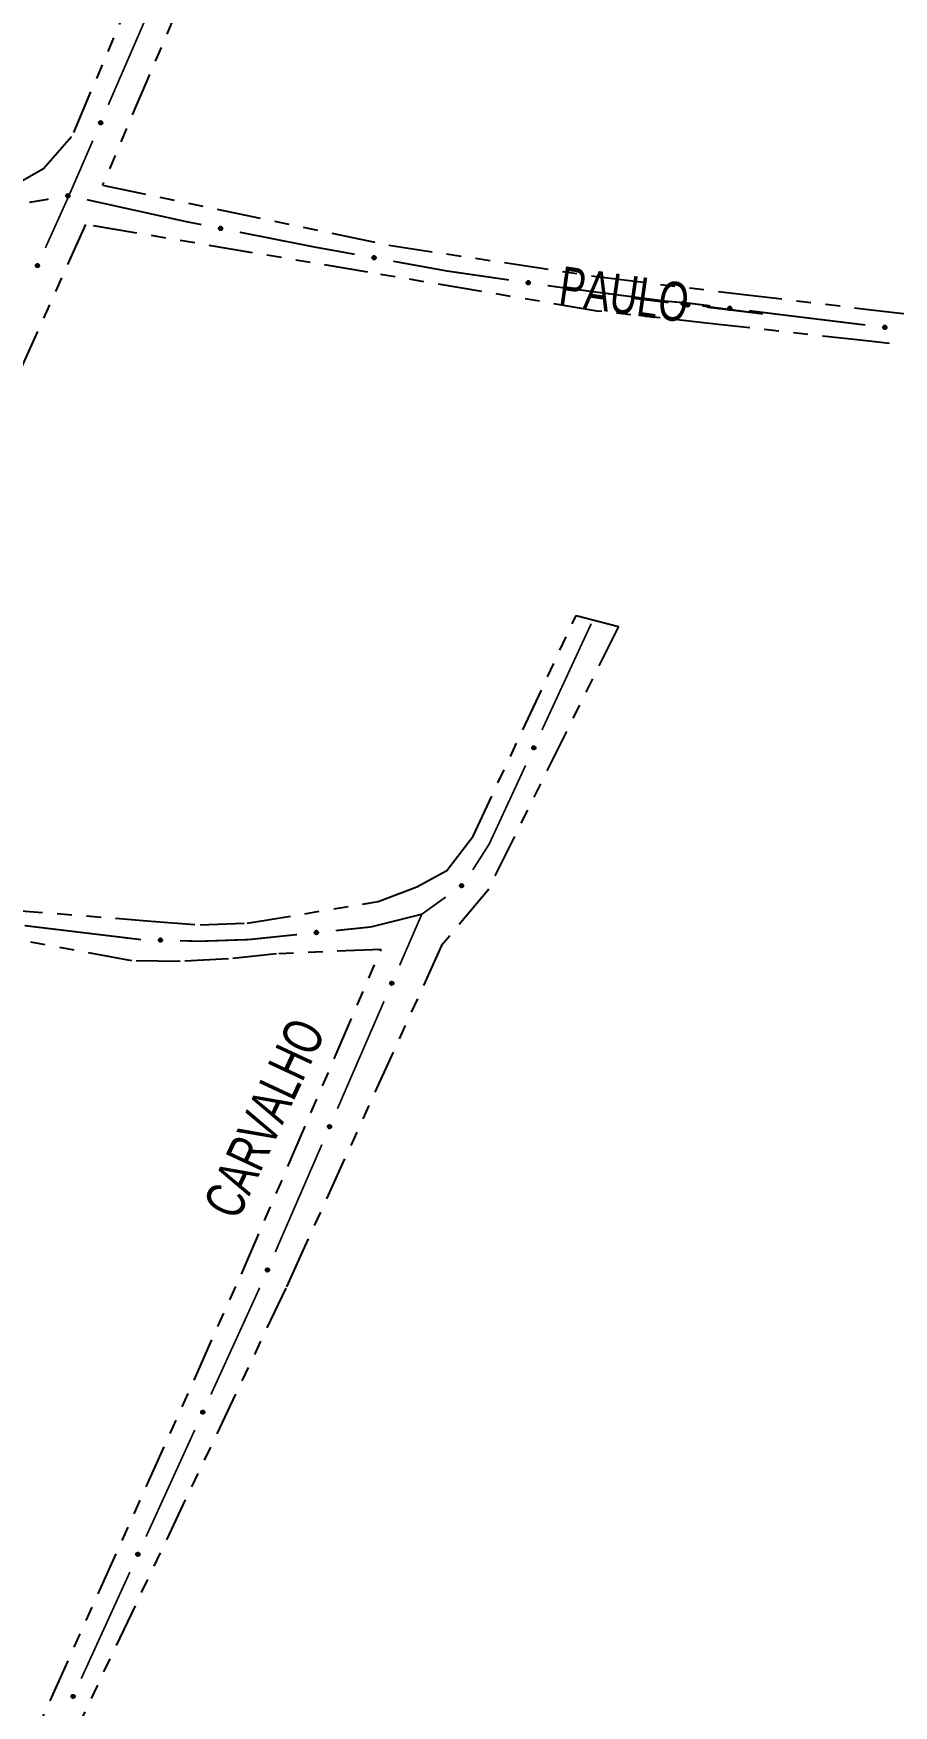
# Model space of a CAD drawing. Extents: x 203665 to 205970, y 4870865 to 4873745.
# Drawn here: x 204316.1 to 204404.2, y 4872757.1 to 4872928.4 of the extents above; entities that cross this region are included whole.
import ezdxf

# ---------------------------------------------------------------- set-up
doc = ezdxf.new("R2010")
doc.units = 0
doc.header["$LTSCALE"] = 1.5
doc.header["$MEASUREMENT"] = 0
doc.linetypes.add('TRACO_25', pattern=[8, 3, -1, 1, -1, 1, -1])
for name, color, linetype in [('SV-EIXO-RUA-N-PAV', 6, 'CONTINUOUS'), ('SV-RUA-NAO-PAV', 7, 'CONTINUOUS'), ('SV-TXT-RUA-N-PAV', 7, 'CONTINUOUS')]:
    doc.layers.add(name, color=color, linetype=linetype)
doc.styles.add('ARIAL', font='ARIAL.SHX')

msp = doc.modelspace()

# ---------------------------------------------------------------- linework, layer by layer
at = {"layer": 'SV-EIXO-RUA-N-PAV', "const_width": 0.18}
for points in [[(204328.514825, 4872932.065405), (204323.74204, 4872921.055387)], [(204322.151111, 4872917.38538), (204319.764718, 4872911.880371)], [(204319.706064, 4872911.745067), (204317.299835, 4872906.410072)], [(204319.764718, 4872911.880371), (204319.706064, 4872911.745067)], [(204317.623009, 4872911.394462), (204315.65075, 4872911.062505)], [(204331.662013, 4872909.104822), (204321.549301, 4872911.338024)], [(204332.293408, 4872908.979859), (204331.662013, 4872909.104822)], [(204333.27438, 4872908.785708), (204332.293408, 4872908.979859)], [(204344.837272, 4872906.497219), (204337.198267, 4872908.009106)], [(204345.046691, 4872906.459335), (204344.837272, 4872906.497219)], [(204348.982802, 4872905.747274), (204345.046691, 4872906.459335)], [(204358.492879, 4872904.026858), (204352.918913, 4872905.035214)], [(204358.824986, 4872903.978843), (204358.492879, 4872904.026858)], [(204364.763244, 4872903.120299), (204358.824986, 4872903.978843)], [(204369.883988, 4872902.37995), (204368.722082, 4872902.547937)], [(204370.703006, 4872902.272679), (204369.883988, 4872902.37995)], [(204380.61832, 4872900.974002), (204370.703006, 4872902.272679)], [(204377.436592, 4872901.255068), (204377.276563, 4872901.2694)], [(204377.276563, 4872901.2694), (204381.088349, 4872900.810326)], [(204383.26511, 4872900.733043), (204377.436592, 4872901.255068)], [(204383.412117, 4872900.714668), (204383.26511, 4872900.733043)], [(204385.396673, 4872900.466598), (204383.412117, 4872900.714668)], [(204390.774961, 4872899.643716), (204384.584445, 4872900.454531)], [(204385.059651, 4872900.332041), (204390.023779, 4872899.734184)], [(204392.048616, 4872899.635105), (204389.365784, 4872899.970459)], [(204390.023779, 4872899.734184), (204390.774961, 4872899.643716)], [(204392.342709, 4872899.599094), (204392.048616, 4872899.635105)], [(204401.275987, 4872898.505223), (204392.342709, 4872899.599094)], [(204373.190212, 4872867.913246), (204368.150101, 4872857.023008)], [(204366.470065, 4872853.392928), (204363.109991, 4872846.13277)], [(204362.745182, 4872845.344521), (204361.063996, 4872842.702658)], [(204363.109991, 4872846.13277), (204362.745182, 4872845.344521)], [(204358.291396, 4872839.919302), (204355.853781, 4872838.170579)], [(204355.844002, 4872838.163563), (204351.004965, 4872836.953804)], [(204355.560772, 4872837.510523), (204355.844002, 4872838.163563)], [(204355.853781, 4872838.170579), (204355.844002, 4872838.163563)], [(204327.088885, 4872835.561687), (204315.17493, 4872836.996144)], [(204350.621487, 4872836.857935), (204347.035848, 4872836.487533)], [(204351.004965, 4872836.953804), (204350.621487, 4872836.857935)], [(204353.571285, 4872832.923374), (204355.560772, 4872837.510523)], [(204333.110648, 4872835.395091), (204331.086951, 4872835.448619)], [(204334.085676, 4872835.428351), (204333.110648, 4872835.395091)], [(204338.112308, 4872835.565719), (204334.085676, 4872835.428351)], [(204339.078194, 4872835.665496), (204338.112308, 4872835.565719)], [(204343.057021, 4872836.076514), (204339.078194, 4872835.665496)], [(204347.204924, 4872818.244496), (204351.979695, 4872829.253655)], [(204340.838564, 4872803.565618), (204345.613334, 4872814.574777)], [(204334.254827, 4872788.98348), (204339.237721, 4872799.900017)], [(204327.610969, 4872774.428098), (204332.593863, 4872785.344635)], [(204320.967111, 4872759.872716), (204325.950005, 4872770.789252)]]:
    msp.add_lwpolyline(points, dxfattribs=at)
at = {"layer": 'SV-EIXO-RUA-N-PAV'}
for points in [[(204323.104721, 4872919.308428), (204323.123339, 4872919.263202), (204323.130092, 4872919.220525), (204323.12548, 4872919.183309), (204323.112829, 4872919.151486), (204323.096219, 4872919.120386), (204323.072555, 4872919.092726), (204323.039491, 4872919.067844), (204322.994254, 4872919.048849), (204322.950082, 4872919.044804), (204322.913354, 4872919.047374), (204322.87941, 4872919.058655), (204322.849469, 4872919.075297), (204322.82155, 4872919.100827), (204322.796662, 4872919.134581), (204322.778662, 4872919.18053), (204322.772329, 4872919.222415), (204322.777735, 4872919.258295), (204322.789292, 4872919.292347), (204322.80663, 4872919.323894), (204322.830015, 4872919.350912), (204322.864045, 4872919.37591), (204322.909633, 4872919.393074), (204322.951335, 4872919.399868), (204322.987281, 4872919.394967), (204323.02055, 4872919.382834), (204323.051945, 4872919.366554), (204323.08074, 4872919.343924), (204323.104721, 4872919.308428)], [(204319.755226, 4872911.641713), (204319.72743, 4872911.601471), (204319.695312, 4872911.572569), (204319.661585, 4872911.556174), (204319.628004, 4872911.549457), (204319.592875, 4872911.546455), (204319.55679, 4872911.551242), (204319.517917, 4872911.565426), (204319.477353, 4872911.593026), (204319.449908, 4872911.627875), (204319.432066, 4872911.66008), (204319.423045, 4872911.694693), (204319.420701, 4872911.728868), (204319.426913, 4872911.766186), (204319.441672, 4872911.80544), (204319.470412, 4872911.845557), (204319.502095, 4872911.873676), (204319.535133, 4872911.888677), (204319.569988, 4872911.897525), (204319.605888, 4872911.900161), (204319.641283, 4872911.895257), (204319.680779, 4872911.880326), (204319.719999, 4872911.851435), (204319.748404, 4872911.820155), (204319.763866, 4872911.787337), (204319.771804, 4872911.752825), (204319.775244, 4872911.717628), (204319.771942, 4872911.681154), (204319.755226, 4872911.641713)], [(204335.355898, 4872908.261525), (204335.315647, 4872908.233741), (204335.275373, 4872908.218093), (204335.238025, 4872908.21471), (204335.204243, 4872908.220325), (204335.170329, 4872908.229963), (204335.13828, 4872908.247224), (204335.106953, 4872908.27426), (204335.078799, 4872908.314441), (204335.06548, 4872908.356752), (204335.060204, 4872908.39319), (204335.064031, 4872908.428754), (204335.073946, 4872908.461543), (204335.092976, 4872908.49424), (204335.120685, 4872908.525719), (204335.161774, 4872908.553052), (204335.201363, 4872908.568122), (204335.237573, 4872908.570446), (204335.273302, 4872908.566372), (204335.307808, 4872908.556118), (204335.33917, 4872908.538993), (204335.370814, 4872908.511037), (204335.397254, 4872908.470125), (204335.412736, 4872908.430811), (204335.415568, 4872908.394643), (204335.410765, 4872908.359558), (204335.401512, 4872908.325425), (204335.385502, 4872908.292487), (204335.355898, 4872908.261525)], [(204316.636968, 4872904.672647), (204316.654921, 4872904.627153), (204316.661047, 4872904.584381), (204316.65589, 4872904.547237), (204316.642773, 4872904.515603), (204316.62571, 4872904.48475), (204316.601643, 4872904.45744), (204316.568218, 4872904.433045), (204316.522707, 4872904.414716), (204316.47848, 4872904.411319), (204316.441793, 4872904.414427), (204316.408019, 4872904.426205), (204316.378325, 4872904.443284), (204316.350783, 4872904.469221), (204316.326393, 4872904.503336), (204316.309069, 4872904.549544), (204316.30335, 4872904.591517), (204316.309282, 4872904.627314), (204316.321338, 4872904.661193), (204316.339136, 4872904.692483), (204316.362915, 4872904.719155), (204316.397307, 4872904.74365), (204316.443142, 4872904.760144), (204316.48494, 4872904.766326), (204316.52081, 4872904.760898), (204316.553897, 4872904.748279), (204316.58505, 4872904.73154), (204316.61351, 4872904.708491), (204316.636968, 4872904.672647)], [(204351.072647, 4872905.257344), (204351.032859, 4872905.228903), (204350.992847, 4872905.212595), (204350.95556, 4872905.208599), (204350.921689, 4872905.213659), (204350.887622, 4872905.222739), (204350.855294, 4872905.239471), (204350.823527, 4872905.26599), (204350.794716, 4872905.305703), (204350.780705, 4872905.347789), (204350.774831, 4872905.384135), (204350.778074, 4872905.419757), (204350.787449, 4872905.452704), (204350.80594, 4872905.48571), (204350.833128, 4872905.51764), (204350.873762, 4872905.545644), (204350.913099, 4872905.561362), (204350.949266, 4872905.564281), (204350.985057, 4872905.560793), (204351.019726, 4872905.551107), (204351.051365, 4872905.5345), (204351.083464, 4872905.507067), (204351.110573, 4872905.466595), (204351.126698, 4872905.427541), (204351.130123, 4872905.391424), (204351.125897, 4872905.356265), (204351.117206, 4872905.321985), (204351.101739, 4872905.288788), (204351.072647, 4872905.257344)], [(204366.869113, 4872902.704611), (204366.830356, 4872902.67478), (204366.790946, 4872902.657067), (204366.753824, 4872902.651754), (204366.719796, 4872902.655613), (204366.685428, 4872902.663481), (204366.652529, 4872902.679059), (204366.619844, 4872902.704437), (204366.589646, 4872902.743106), (204366.574154, 4872902.784671), (204366.566998, 4872902.820786), (204366.568979, 4872902.8565), (204366.577182, 4872902.889759), (204366.594494, 4872902.923398), (204366.620536, 4872902.95627), (204366.660153, 4872902.985694), (204366.698909, 4872903.002794), (204366.73495, 4872903.00699), (204366.770842, 4872903.004771), (204366.805833, 4872902.996318), (204366.838039, 4872902.98084), (204366.871089, 4872902.95456), (204366.899612, 4872902.915073), (204366.917109, 4872902.876613), (204366.92181, 4872902.84064), (204366.91883, 4872902.805354), (204366.911357, 4872902.770787), (204366.897075, 4872902.737064), (204366.869113, 4872902.704611)], [(204382.72955, 4872900.586458), (204382.691194, 4872900.556113), (204382.652024, 4872900.537875), (204382.614976, 4872900.532067), (204382.5809, 4872900.535472), (204382.54643, 4872900.542881), (204382.513325, 4872900.558018), (204382.480305, 4872900.582958), (204382.449594, 4872900.62122), (204382.433548, 4872900.662574), (204382.425911, 4872900.698591), (204382.427415, 4872900.734328), (204382.435174, 4872900.767693), (204382.452035, 4872900.80156), (204382.477635, 4872900.834777), (204382.516857, 4872900.864727), (204382.555381, 4872900.882343), (204382.591363, 4872900.88702), (204382.627281, 4872900.88528), (204382.662381, 4872900.877294), (204382.694792, 4872900.862248), (204382.728189, 4872900.836412), (204382.757237, 4872900.797308), (204382.775246, 4872900.759086), (204382.780426, 4872900.723179), (204382.777918, 4872900.687856), (204382.770907, 4872900.653193), (204382.757076, 4872900.619282), (204382.72955, 4872900.586458)], [(204382.944513, 4872900.697654), (204382.982551, 4872900.728396), (204383.02153, 4872900.747039), (204383.058516, 4872900.753231), (204383.092626, 4872900.750181), (204383.127171, 4872900.74313), (204383.16043, 4872900.728337), (204383.193708, 4872900.703741), (204383.224815, 4872900.665799), (204383.241288, 4872900.624614), (204383.249299, 4872900.588679), (204383.248166, 4872900.552928), (204383.240754, 4872900.519484), (204383.224245, 4872900.485444), (204383.198991, 4872900.451963), (204383.160082, 4872900.421608), (204383.121743, 4872900.403593), (204383.085811, 4872900.398543), (204383.049877, 4872900.399909), (204383.014696, 4872900.407531), (204382.982131, 4872900.42224), (204382.948467, 4872900.447728), (204382.919015, 4872900.486528), (204382.900611, 4872900.524562), (204382.895058, 4872900.560413), (204382.8972, 4872900.59576), (204382.90385, 4872900.630494), (204382.917329, 4872900.664547), (204382.944513, 4872900.697654)], [(204387.510146, 4872900.091477), (204387.471969, 4872900.060906), (204387.432907, 4872900.042439), (204387.395894, 4872900.036413), (204387.361798, 4872900.039617), (204387.327285, 4872900.046823), (204387.294092, 4872900.061766), (204387.260925, 4872900.086511), (204387.22999, 4872900.124592), (204387.213702, 4872900.165851), (204387.205853, 4872900.201822), (204387.207146, 4872900.237568), (204387.214709, 4872900.270977), (204387.23137, 4872900.304943), (204387.256775, 4872900.33831), (204387.29582, 4872900.36849), (204387.33424, 4872900.386332), (204387.370194, 4872900.39122), (204387.406122, 4872900.389692), (204387.441268, 4872900.381913), (204387.473766, 4872900.367057), (204387.507315, 4872900.341418), (204387.536592, 4872900.302486), (204387.554826, 4872900.26437), (204387.560217, 4872900.228494), (204387.557917, 4872900.193157), (204387.551109, 4872900.158453), (204387.537478, 4872900.124461), (204387.510146, 4872900.091477)], [(204403.390396, 4872898.135413), (204403.352296, 4872898.104746), (204403.31328, 4872898.086181), (204403.276282, 4872898.080062), (204403.242178, 4872898.08318), (204403.207648, 4872898.0903), (204403.174417, 4872898.105159), (204403.141188, 4872898.12982), (204403.110157, 4872898.167824), (204403.093765, 4872898.209042), (204403.085826, 4872898.244993), (204403.08703, 4872898.280742), (204403.094508, 4872898.314171), (204403.111085, 4872898.348178), (204403.136406, 4872898.381608), (204403.175374, 4872898.411887), (204403.213749, 4872898.429825), (204403.249691, 4872898.434804), (204403.285622, 4872898.433366), (204403.320788, 4872898.425675), (204403.353324, 4872898.410901), (204403.386937, 4872898.385346), (204403.416312, 4872898.346488), (204403.434641, 4872898.308418), (204403.440123, 4872898.272556), (204403.437911, 4872898.237213), (204403.431191, 4872898.202492), (204403.417645, 4872898.168466), (204403.390396, 4872898.135413)], [(204367.470331, 4872855.292126), (204367.487839, 4872855.246459), (204367.493549, 4872855.20363), (204367.488029, 4872855.166538), (204367.474605, 4872855.135033), (204367.457241, 4872855.104348), (204367.43291, 4872855.077274), (204367.399248, 4872855.053206), (204367.353561, 4872855.035321), (204367.309303, 4872855.032356), (204367.272648, 4872855.035821), (204367.238991, 4872855.047928), (204367.209464, 4872855.065295), (204367.182177, 4872855.091499), (204367.15812, 4872855.12585), (204367.141248, 4872855.172226), (204367.135938, 4872855.214252), (204367.142219, 4872855.249989), (204367.154604, 4872855.28375), (204367.172706, 4872855.314864), (204367.196744, 4872855.341303), (204367.231374, 4872855.365462), (204367.277367, 4872855.381509), (204367.319223, 4872855.387283), (204367.355039, 4872855.381506), (204367.388001, 4872855.368564), (204367.41899, 4872855.351523), (204367.447224, 4872855.328197), (204367.470331, 4872855.292126)], [(204360.097385, 4872841.079426), (204360.090128, 4872841.031059), (204360.074001, 4872840.990974), (204360.050927, 4872840.961412), (204360.023726, 4872840.940606), (204359.9935, 4872840.922455), (204359.958989, 4872840.910878), (204359.917839, 4872840.906513), (204359.869269, 4872840.913452), (204359.829292, 4872840.932672), (204359.7991, 4872840.953742), (204359.775771, 4872840.980857), (204359.75863, 4872841.010515), (204359.74779, 4872841.046761), (204359.743774, 4872841.088505), (204359.751933, 4872841.137175), (204359.768014, 4872841.176365), (204359.791082, 4872841.204373), (204359.81849, 4872841.227653), (204359.84957, 4872841.245814), (204359.883512, 4872841.256983), (204359.92555, 4872841.260951), (204359.973481, 4872841.252261), (204360.012751, 4872841.236669), (204360.041075, 4872841.214), (204360.063387, 4872841.186501), (204360.081961, 4872841.156406), (204360.095043, 4872841.122199), (204360.097385, 4872841.079426)], [(204345.200666, 4872836.18729), (204345.17036, 4872836.148902), (204345.136464, 4872836.122108), (204345.10176, 4872836.107896), (204345.067819, 4872836.103335), (204345.03257, 4872836.102579), (204344.996864, 4872836.109657), (204344.958974, 4872836.126292), (204344.920253, 4872836.156423), (204344.895087, 4872836.19295), (204344.879334, 4872836.226227), (204344.872539, 4872836.261345), (204344.872379, 4872836.2956), (204344.880958, 4872836.332447), (204344.898191, 4872836.37068), (204344.92943, 4872836.408882), (204344.962841, 4872836.434923), (204344.996769, 4872836.447787), (204345.032117, 4872836.454394), (204345.068113, 4872836.454735), (204345.103123, 4872836.447584), (204345.141587, 4872836.430165), (204345.178884, 4872836.398831), (204345.205237, 4872836.365804), (204345.218574, 4872836.332066), (204345.224295, 4872836.297119), (204345.225484, 4872836.261774), (204345.219862, 4872836.225585), (204345.200666, 4872836.18729)], [(204329.22837, 4872835.387661), (204329.193365, 4872835.353505), (204329.156295, 4872835.331307), (204329.120048, 4872835.321692), (204329.085802, 4872835.321547), (204329.05075, 4872835.325346), (204329.016256, 4872835.336972), (204328.980829, 4872835.358356), (204328.946319, 4872835.393231), (204328.926075, 4872835.4327), (204328.914748, 4872835.467732), (204328.912541, 4872835.503432), (204328.916801, 4872835.537422), (204328.930063, 4872835.572853), (204328.952084, 4872835.608544), (204328.987992, 4872835.642396), (204329.024483, 4872835.663909), (204329.059787, 4872835.672288), (204329.095692, 4872835.674279), (204329.131431, 4872835.669973), (204329.165226, 4872835.658365), (204329.20112, 4872835.636128), (204329.234063, 4872835.600245), (204329.255935, 4872835.564094), (204329.264808, 4872835.528917), (204329.265972, 4872835.493524), (204329.26259, 4872835.458321), (204329.252347, 4872835.423159), (204329.22837, 4872835.387661)], [(204352.617328, 4872831.000498), (204352.598718, 4872831.045728), (204352.591973, 4872831.088406), (204352.596592, 4872831.125621), (204352.609249, 4872831.157442), (204352.625864, 4872831.188538), (204352.649532, 4872831.216194), (204352.682601, 4872831.24107), (204352.727841, 4872831.260057), (204352.772015, 4872831.264094), (204352.808742, 4872831.261517), (204352.842684, 4872831.25023), (204352.872622, 4872831.233583), (204352.900536, 4872831.208048), (204352.925419, 4872831.17429), (204352.94341, 4872831.128337), (204352.949736, 4872831.086451), (204352.944323, 4872831.050573), (204352.932759, 4872831.016522), (204352.915416, 4872830.984978), (204352.892026, 4872830.957965), (204352.857992, 4872830.932973), (204352.812401, 4872830.915817), (204352.770697, 4872830.909031), (204352.734752, 4872830.913938), (204352.701485, 4872830.926077), (204352.670093, 4872830.942363), (204352.641302, 4872830.964998), (204352.617328, 4872831.000498)], [(204346.250968, 4872816.32162), (204346.232358, 4872816.36685), (204346.225612, 4872816.409528), (204346.230232, 4872816.446743), (204346.242888, 4872816.478564), (204346.259503, 4872816.509661), (204346.283172, 4872816.537317), (204346.316241, 4872816.562193), (204346.361481, 4872816.581179), (204346.405655, 4872816.585216), (204346.442382, 4872816.58264), (204346.476323, 4872816.571352), (204346.506262, 4872816.554706), (204346.534176, 4872816.52917), (204346.559058, 4872816.495412), (204346.577049, 4872816.449459), (204346.583375, 4872816.407573), (204346.577962, 4872816.371695), (204346.566399, 4872816.337644), (204346.549056, 4872816.3061), (204346.525666, 4872816.279087), (204346.491632, 4872816.254095), (204346.446041, 4872816.236939), (204346.404337, 4872816.230153), (204346.368392, 4872816.235061), (204346.335125, 4872816.2472), (204346.303733, 4872816.263485), (204346.274942, 4872816.28612), (204346.250968, 4872816.32162)], [(204339.884607, 4872801.642743), (204339.865998, 4872801.687972), (204339.859252, 4872801.73065), (204339.863871, 4872801.767865), (204339.876528, 4872801.799686), (204339.893143, 4872801.830783), (204339.916812, 4872801.858439), (204339.94988, 4872801.883315), (204339.99512, 4872801.902302), (204340.039294, 4872801.906338), (204340.076021, 4872801.903762), (204340.109963, 4872801.892475), (204340.139901, 4872801.875828), (204340.167815, 4872801.850292), (204340.192698, 4872801.816534), (204340.210689, 4872801.770581), (204340.217015, 4872801.728696), (204340.211602, 4872801.692817), (204340.200038, 4872801.658766), (204340.182695, 4872801.627223), (204340.159305, 4872801.600209), (204340.125271, 4872801.575218), (204340.07968, 4872801.558061), (204340.037976, 4872801.551275), (204340.002031, 4872801.556183), (204339.968764, 4872801.568322), (204339.937372, 4872801.584607), (204339.908581, 4872801.607242), (204339.884607, 4872801.642743)], [(204333.264541, 4872787.079059), (204333.246793, 4872787.124634), (204333.240859, 4872787.167432), (204333.246184, 4872787.204553), (204333.259443, 4872787.236128), (204333.276645, 4872787.266904), (204333.300834, 4872787.294105), (204333.334369, 4872787.318349), (204333.379962, 4872787.336474), (204333.424204, 4872787.339671), (204333.460876, 4872787.336398), (204333.494597, 4872787.324469), (204333.524214, 4872787.307256), (204333.551638, 4872787.281196), (204333.575875, 4872787.246971), (204333.592991, 4872787.200685), (204333.598521, 4872787.158687), (204333.592428, 4872787.122918), (204333.58022, 4872787.089093), (204333.562281, 4872787.057884), (204333.538382, 4872787.031319), (204333.50388, 4872787.006978), (204333.457972, 4872786.990691), (204333.416146, 4872786.984697), (204333.380301, 4872786.990286), (204333.347271, 4872787.003055), (204333.316193, 4872787.019933), (204333.287837, 4872787.04311), (204333.264541, 4872787.079059)], [(204326.620683, 4872772.523677), (204326.602935, 4872772.569252), (204326.597001, 4872772.61205), (204326.602326, 4872772.649171), (204326.615584, 4872772.680746), (204326.632787, 4872772.711522), (204326.656976, 4872772.738723), (204326.690511, 4872772.762967), (204326.736104, 4872772.781092), (204326.780346, 4872772.784289), (204326.817018, 4872772.781016), (204326.850739, 4872772.769086), (204326.880356, 4872772.751874), (204326.90778, 4872772.725813), (204326.932017, 4872772.691589), (204326.949133, 4872772.645303), (204326.954662, 4872772.603305), (204326.948569, 4872772.567535), (204326.936362, 4872772.533711), (204326.918423, 4872772.502502), (204326.894524, 4872772.475937), (204326.860022, 4872772.451596), (204326.814113, 4872772.435308), (204326.772288, 4872772.429315), (204326.736443, 4872772.434904), (204326.703412, 4872772.447672), (204326.672335, 4872772.464551), (204326.643979, 4872772.487728), (204326.620683, 4872772.523677)], [(204319.976825, 4872757.968295), (204319.959077, 4872758.01387), (204319.953143, 4872758.056668), (204319.958468, 4872758.093789), (204319.971726, 4872758.125364), (204319.988929, 4872758.156139), (204320.013118, 4872758.183341), (204320.046653, 4872758.207585), (204320.092245, 4872758.22571), (204320.136488, 4872758.228907), (204320.17316, 4872758.225634), (204320.206881, 4872758.213704), (204320.236497, 4872758.196492), (204320.263922, 4872758.170431), (204320.288159, 4872758.136207), (204320.305274, 4872758.089921), (204320.310804, 4872758.047923), (204320.304711, 4872758.012153), (204320.292504, 4872757.978328), (204320.274565, 4872757.94712), (204320.250666, 4872757.920555), (204320.216164, 4872757.896214), (204320.170255, 4872757.879926), (204320.12843, 4872757.873933), (204320.092585, 4872757.879522), (204320.059554, 4872757.89229), (204320.028477, 4872757.909169), (204320.000121, 4872757.932346), (204319.976825, 4872757.968295)]]:
    msp.add_lwpolyline(points, close=True, dxfattribs=at)
for points in [[(204322.80663, 4872919.323894), (204322.772329, 4872919.222415)], [(204322.81718, 4872919.333168), (204322.777598, 4872919.207554)], [(204322.830015, 4872919.350912), (204322.778662, 4872919.18053)], [(204322.847023, 4872919.357412), (204322.790322, 4872919.164858)], [(204322.864045, 4872919.37591), (204322.796662, 4872919.134581)], [(204322.886715, 4872919.38036), (204322.809847, 4872919.120701)], [(204322.909633, 4872919.393074), (204322.82155, 4872919.100827)], [(204322.928702, 4872919.394878), (204322.836428, 4872919.092819)], [(204322.951335, 4872919.399868), (204322.849469, 4872919.075297)], [(204322.967222, 4872919.394539), (204322.86518, 4872919.069944)], [(204322.987281, 4872919.394967), (204322.87941, 4872919.058655)], [(204323.002487, 4872919.386688), (204322.894684, 4872919.055667)], [(204323.02055, 4872919.382834), (204322.913354, 4872919.047374)], [(204323.035747, 4872919.370783), (204322.935332, 4872919.049944)], [(204323.051945, 4872919.366554), (204322.950082, 4872919.044804)], [(204323.064332, 4872919.350955), (204322.974396, 4872919.050857)], [(204323.08074, 4872919.343924), (204322.994254, 4872919.048849)], [(204323.090746, 4872919.32612), (204323.016549, 4872919.062328)], [(204323.104721, 4872919.308428), (204323.039491, 4872919.067844)], [(204323.113861, 4872919.283381), (204323.058578, 4872919.087238)], [(204323.123339, 4872919.263202), (204323.072555, 4872919.092726)], [(204323.127293, 4872919.23889), (204323.087003, 4872919.115071)], [(204323.130092, 4872919.220525), (204323.096219, 4872919.120386)], [(204319.748404, 4872911.820155), (204319.420701, 4872911.728868)], [(204319.763866, 4872911.787337), (204319.423045, 4872911.694693)], [(204319.752585, 4872911.803928), (204319.424766, 4872911.712776)], [(204319.719999, 4872911.851435), (204319.426913, 4872911.766186)], [(204319.731895, 4872911.836423), (204319.428296, 4872911.749346)], [(204319.765202, 4872911.770075), (204319.428856, 4872911.680255)], [(204319.771804, 4872911.752825), (204319.432066, 4872911.66008)], [(204319.696856, 4872911.863734), (204319.43721, 4872911.786823)], [(204319.680779, 4872911.880326), (204319.441672, 4872911.80544)], [(204319.769971, 4872911.733518), (204319.446188, 4872911.643044)], [(204319.775244, 4872911.717628), (204319.449908, 4872911.627875)], [(204319.655996, 4872911.884531), (204319.463615, 4872911.827244)], [(204319.768905, 4872911.698745), (204319.468224, 4872911.610777)], [(204319.641283, 4872911.895257), (204319.470412, 4872911.845557)], [(204319.771942, 4872911.681154), (204319.477353, 4872911.593026)], [(204319.619411, 4872911.896362), (204319.492499, 4872911.861164)], [(204319.762457, 4872911.663067), (204319.500798, 4872911.581666)], [(204319.605888, 4872911.900161), (204319.502095, 4872911.873676)], [(204319.755226, 4872911.641713), (204319.517917, 4872911.565426)], [(204319.739195, 4872911.620408), (204319.544576, 4872911.559977)], [(204319.72743, 4872911.601471), (204319.55679, 4872911.551242)], [(204319.709192, 4872911.584916), (204319.583399, 4872911.55129)], [(204319.695312, 4872911.572569), (204319.592875, 4872911.546455)], [(204335.410765, 4872908.359558), (204335.060204, 4872908.39319)], [(204335.415568, 4872908.394643), (204335.064031, 4872908.428754)], [(204335.410702, 4872908.378029), (204335.06435, 4872908.413194)], [(204335.401512, 4872908.325425), (204335.06548, 4872908.356752)], [(204335.40221, 4872908.342152), (204335.067376, 4872908.372256)], [(204335.410897, 4872908.414156), (204335.072047, 4872908.445054)], [(204335.412736, 4872908.430811), (204335.073946, 4872908.461543)], [(204335.388894, 4872908.310013), (204335.07655, 4872908.334274)], [(204335.385502, 4872908.292487), (204335.078799, 4872908.314441)], [(204335.403061, 4872908.451872), (204335.088304, 4872908.478002)], [(204335.397254, 4872908.470125), (204335.092976, 4872908.49424)], [(204335.370224, 4872908.278933), (204335.096698, 4872908.295512)], [(204335.355898, 4872908.261525), (204335.106953, 4872908.27426)], [(204335.379971, 4872908.489826), (204335.109917, 4872908.50989)], [(204335.370814, 4872908.511037), (204335.120685, 4872908.525719)], [(204335.333358, 4872908.247282), (204335.129953, 4872908.25972)], [(204335.315647, 4872908.233741), (204335.13828, 4872908.247224)], [(204335.349128, 4872908.52375), (204335.14893, 4872908.538335)], [(204335.33917, 4872908.538993), (204335.161774, 4872908.553052)], [(204335.292727, 4872908.224722), (204335.16318, 4872908.237843)], [(204335.275373, 4872908.218093), (204335.170329, 4872908.229963)], [(204335.319108, 4872908.547774), (204335.187957, 4872908.559821)], [(204335.307808, 4872908.556118), (204335.201363, 4872908.568122)], [(204316.397307, 4872904.74365), (204316.326393, 4872904.503336)], [(204316.42004, 4872904.747768), (204316.339373, 4872904.489264)], [(204316.443142, 4872904.760144), (204316.350783, 4872904.469221)], [(204316.462235, 4872904.761669), (204316.365542, 4872904.460995)], [(204316.48494, 4872904.766326), (204316.378325, 4872904.443284)], [(204316.500747, 4872904.760765), (204316.393956, 4872904.437702)], [(204316.52081, 4872904.760898), (204316.408019, 4872904.426205)], [(204316.535892, 4872904.752398), (204316.423247, 4872904.422993)], [(204316.553897, 4872904.748279), (204316.441793, 4872904.414427)], [(204351.125897, 4872905.356265), (204350.774831, 4872905.384135)], [(204351.130123, 4872905.391424), (204350.778074, 4872905.419757)], [(204351.125531, 4872905.374732), (204350.778648, 4872905.404204)], [(204351.117206, 4872905.321985), (204350.780705, 4872905.347789)], [(204351.117629, 4872905.338721), (204350.782346, 4872905.363322)], [(204351.125133, 4872905.410857), (204350.78582, 4872905.436187)], [(204351.126698, 4872905.427541), (204350.787449, 4872905.452704)], [(204351.104843, 4872905.306367), (204350.792143, 4872905.325496)], [(204351.101739, 4872905.288788), (204350.794716, 4872905.305703)], [(204351.116678, 4872905.44844), (204350.801535, 4872905.469397)], [(204351.110573, 4872905.466595), (204350.80594, 4872905.48571)], [(204351.086686, 4872905.274985), (204350.812925, 4872905.28707)], [(204351.092968, 4872905.486009), (204350.822621, 4872905.501636)], [(204351.072647, 4872905.257344), (204350.823527, 4872905.26599)], [(204351.083464, 4872905.507067), (204350.833128, 4872905.51764)], [(204351.050345, 4872905.242733), (204350.846763, 4872905.251828)], [(204351.032859, 4872905.228903), (204350.855294, 4872905.239471)], [(204351.061572, 4872905.519422), (204350.861162, 4872905.530718)], [(204351.051365, 4872905.5345), (204350.873762, 4872905.545644)], [(204351.01009, 4872905.219508), (204350.880344, 4872905.2305)], [(204350.992847, 4872905.212595), (204350.887622, 4872905.222739)], [(204351.031162, 4872905.542951), (204350.899831, 4872905.552842)], [(204351.019726, 4872905.551107), (204350.913099, 4872905.561362)], [(204316.339136, 4872904.692483), (204316.30335, 4872904.591517)], [(204316.34982, 4872904.701601), (204316.308402, 4872904.576581)], [(204316.362915, 4872904.719155), (204316.309069, 4872904.549544)], [(204316.380016, 4872904.725404), (204316.320497, 4872904.533703)], [(204316.568915, 4872904.736007), (204316.463807, 4872904.416675)], [(204316.58505, 4872904.73154), (204316.47848, 4872904.411319)], [(204316.597207, 4872904.715762), (204316.50288, 4872904.417015)], [(204316.61351, 4872904.708491), (204316.522707, 4872904.414716)], [(204316.623254, 4872904.690542), (204316.545196, 4872904.427867)], [(204316.636968, 4872904.672647), (204316.568218, 4872904.433045)], [(204316.64574, 4872904.647469), (204316.587587, 4872904.452157)], [(204316.654921, 4872904.627153), (204316.601643, 4872904.45744)], [(204316.658518, 4872904.602786), (204316.616417, 4872904.47957)], [(204316.661047, 4872904.584381), (204316.62571, 4872904.48475)], [(204366.91883, 4872902.805354), (204366.566998, 4872902.820786)], [(204366.92181, 4872902.84064), (204366.568979, 4872902.8565)], [(204366.917811, 4872902.823796), (204366.570103, 4872902.840978)], [(204366.911357, 4872902.770787), (204366.574154, 4872902.784671)], [(204366.911189, 4872902.787528), (204366.575244, 4872902.800252)], [(204366.916135, 4872902.859885), (204366.576139, 4872902.873194)], [(204366.917109, 4872902.876613), (204366.577182, 4872902.889759)], [(204366.899555, 4872902.754742), (204366.586374, 4872902.762796)], [(204366.897075, 4872902.737064), (204366.589646, 4872902.743106)], [(204366.906356, 4872902.897145), (204366.590669, 4872902.90694)], [(204366.899612, 4872902.915073), (204366.594494, 4872902.923398)], [(204366.882519, 4872902.722738), (204366.608502, 4872902.725129)], [(204366.881332, 4872902.933852), (204366.610601, 4872902.939905)], [(204366.869113, 4872902.704611), (204366.619844, 4872902.704437)], [(204366.871089, 4872902.95456), (204366.620536, 4872902.95627)], [(204366.847342, 4872902.68922), (204366.643566, 4872902.691107)], [(204366.848774, 4872902.966133), (204366.648089, 4872902.970331)], [(204366.830356, 4872902.67478), (204366.652529, 4872902.679059)], [(204366.838039, 4872902.98084), (204366.660153, 4872902.985694)], [(204366.807934, 4872902.664586), (204366.677881, 4872902.67098)], [(204366.790946, 4872902.657067), (204366.685428, 4872902.663481)], [(204366.81755, 4872902.988571), (204366.685951, 4872902.99381)], [(204366.805833, 4872902.996318), (204366.698909, 4872903.002794)], [(204382.777918, 4872900.687856), (204382.425911, 4872900.698591)], [(204382.780426, 4872900.723179), (204382.427415, 4872900.734328)], [(204382.776652, 4872900.706283), (204382.428746, 4872900.718822)], [(204382.770907, 4872900.653193), (204382.433548, 4872900.662574)], [(204382.774495, 4872900.742346), (204382.434352, 4872900.751116)], [(204382.770515, 4872900.66993), (204382.43443, 4872900.678168)], [(204382.775246, 4872900.759086), (204382.435174, 4872900.767693)], [(204382.75932, 4872900.636992), (204382.446059, 4872900.640865)], [(204382.76422, 4872900.779472), (204382.44843, 4872900.785053)], [(204382.757076, 4872900.619282), (204382.449594, 4872900.62122)], [(204382.757237, 4872900.797308), (204382.452035, 4872900.80156)], [(204382.738707, 4872900.815842), (204382.46792, 4872900.818281)], [(204382.742713, 4872900.604762), (204382.468688, 4872900.603496)], [(204382.728189, 4872900.836412), (204382.477635, 4872900.834777)], [(204382.72955, 4872900.586458), (204382.480305, 4872900.582958)], [(204382.707986, 4872900.570778), (204382.504203, 4872900.569945)], [(204382.705721, 4872900.847686), (204382.504998, 4872900.849205)], [(204382.691194, 4872900.556113), (204382.513325, 4872900.558018)], [(204382.694792, 4872900.862248), (204382.516857, 4872900.864727)], [(204382.66891, 4872900.54562), (204382.538783, 4872900.550278)], [(204382.674201, 4872900.869705), (204382.542544, 4872900.873187)], [(204382.652024, 4872900.537875), (204382.54643, 4872900.542881)], [(204382.662381, 4872900.877294), (204382.555381, 4872900.882343)], [(204382.895058, 4872900.560413), (204383.248166, 4872900.552928)], [(204382.8972, 4872900.59576), (204383.249299, 4872900.588679)], [(204382.898656, 4872900.577348), (204383.246674, 4872900.568419)], [(204382.900611, 4872900.524562), (204383.240754, 4872900.519484)], [(204382.901188, 4872900.541309), (204383.241404, 4872900.536069)], [(204382.90385, 4872900.630494), (204383.241288, 4872900.624614)], [(204382.904416, 4872900.613762), (204383.240568, 4872900.609012)], [(204382.911848, 4872900.504291), (204383.227678, 4872900.501988)], [(204382.915269, 4872900.646815), (204383.228553, 4872900.646192)], [(204382.917329, 4872900.664547), (204383.224815, 4872900.665799)], [(204382.919015, 4872900.486528), (204383.224245, 4872900.485444)], [(204382.93154, 4872900.679215), (204383.205537, 4872900.683324)], [(204382.937736, 4872900.468188), (204383.208534, 4872900.468559)], [(204382.944513, 4872900.697654), (204383.193708, 4872900.703741)], [(204382.948467, 4872900.447728), (204383.198991, 4872900.451963)], [(204382.965913, 4872900.713558), (204383.169677, 4872900.716505)], [(204382.971051, 4872900.436688), (204383.171779, 4872900.437252)], [(204382.982131, 4872900.42224), (204383.160082, 4872900.421608)], [(204382.982551, 4872900.728396), (204383.16043, 4872900.728337)], [(204383.002798, 4872900.414997), (204383.134484, 4872900.412882)], [(204383.004725, 4872900.73912), (204383.134893, 4872900.735812)], [(204383.014696, 4872900.407531), (204383.121743, 4872900.403593)], [(204383.02153, 4872900.747039), (204383.127171, 4872900.74313)], [(204387.557917, 4872900.193157), (204387.205853, 4872900.201822)], [(204387.560217, 4872900.228494), (204387.207146, 4872900.237568)], [(204387.556543, 4872900.211576), (204387.208568, 4872900.222069)], [(204387.551109, 4872900.158453), (204387.213702, 4872900.165851)], [(204387.554173, 4872900.247626), (204387.213984, 4872900.254396)], [(204387.550619, 4872900.175188), (204387.214492, 4872900.18145)], [(204387.554826, 4872900.26437), (204387.214709, 4872900.270977)], [(204387.539618, 4872900.142184), (204387.226339, 4872900.144215)], [(204387.54368, 4872900.284691), (204387.227863, 4872900.288415)], [(204387.537478, 4872900.124461), (204387.22999, 4872900.124592)], [(204387.536592, 4872900.302486), (204387.23137, 4872900.304943)], [(204387.517954, 4872900.32091), (204387.247157, 4872900.321757)], [(204387.523201, 4872900.109858), (204387.249188, 4872900.106981)], [(204387.507315, 4872900.341418), (204387.256775, 4872900.33831)], [(204387.510146, 4872900.091477), (204387.260925, 4872900.086511)], [(204387.484781, 4872900.35256), (204387.284053, 4872900.352898)], [(204387.488674, 4872900.07567), (204387.284899, 4872900.073639)], [(204387.471969, 4872900.060906), (204387.294092, 4872900.061766)], [(204387.473766, 4872900.367057), (204387.29582, 4872900.36849)], [(204387.449747, 4872900.050283), (204387.319595, 4872900.054175)], [(204387.453132, 4872900.374393), (204387.321457, 4872900.377101)], [(204387.432907, 4872900.042439), (204387.327285, 4872900.046823)], [(204387.441268, 4872900.381913), (204387.33424, 4872900.386332)], [(204403.437911, 4872898.237213), (204403.085826, 4872898.244993)], [(204403.440123, 4872898.272556), (204403.08703, 4872898.280742)], [(204403.436491, 4872898.255628), (204403.088491, 4872898.265247)], [(204403.431191, 4872898.202492), (204403.093765, 4872898.209042)], [(204403.434031, 4872898.291672), (204403.093826, 4872898.297587)], [(204403.434641, 4872898.308418), (204403.094508, 4872898.314171)], [(204403.430658, 4872898.219225), (204403.094517, 4872898.224643)], [(204403.41974, 4872898.186194), (204403.106458, 4872898.187438)], [(204403.423444, 4872898.328711), (204403.107619, 4872898.331641)], [(204403.417645, 4872898.168466), (204403.110157, 4872898.167824)], [(204403.416312, 4872898.346488), (204403.111085, 4872898.348178)], [(204403.397627, 4872898.364865), (204403.126829, 4872898.365031)], [(204403.403404, 4872898.153827), (204403.1294, 4872898.150261)], [(204403.386937, 4872898.385346), (204403.136406, 4872898.381608)], [(204403.390396, 4872898.135413), (204403.141188, 4872898.12982)], [(204403.364375, 4872898.396431), (204403.163647, 4872898.396265)], [(204403.368964, 4872898.119552), (204403.165195, 4872898.117009)], [(204403.352296, 4872898.104746), (204403.174417, 4872898.105159)], [(204403.353324, 4872898.410901), (204403.175374, 4872898.411887)], [(204403.330101, 4872898.094067), (204403.199939, 4872898.097633)], [(204403.332671, 4872898.418185), (204403.20099, 4872898.420562)], [(204403.31328, 4872898.086181), (204403.207648, 4872898.0903)], [(204403.320788, 4872898.425675), (204403.213749, 4872898.429825)], [(204367.172706, 4872855.314864), (204367.135938, 4872855.214252)], [(204367.183479, 4872855.323878), (204367.140844, 4872855.199267)], [(204367.196744, 4872855.341303), (204367.141248, 4872855.172226)], [(204367.213905, 4872855.347386), (204367.152521, 4872855.156273)], [(204367.231374, 4872855.365462), (204367.15812, 4872855.12585)], [(204367.254146, 4872855.369358), (204367.170963, 4872855.111653)], [(204367.277367, 4872855.381509), (204367.182177, 4872855.091499)], [(204367.296474, 4872855.382847), (204367.196855, 4872855.08313)], [(204367.319223, 4872855.387283), (204367.209464, 4872855.065295)], [(204367.334975, 4872855.381568), (204367.22504, 4872855.059561)], [(204367.355039, 4872855.381506), (204367.238991, 4872855.047928)], [(204367.370037, 4872855.372859), (204367.254187, 4872855.044568)], [(204367.388001, 4872855.368564), (204367.272648, 4872855.035821)], [(204367.402899, 4872855.356146), (204367.294683, 4872855.037854)], [(204367.41899, 4872855.351523), (204367.309303, 4872855.032356)], [(204367.430992, 4872855.335627), (204367.333757, 4872855.037813)], [(204367.447224, 4872855.328197), (204367.353561, 4872855.035321)], [(204367.456792, 4872855.310154), (204367.376178, 4872855.048252)], [(204367.470331, 4872855.292126), (204367.399248, 4872855.053206)], [(204367.478857, 4872855.266864), (204367.418803, 4872855.072128)], [(204367.487839, 4872855.246459), (204367.43291, 4872855.077274)], [(204367.491199, 4872855.222058), (204367.447899, 4872855.099259)], [(204367.493549, 4872855.20363), (204367.457241, 4872855.104348)], [(204359.92555, 4872841.260951), (204359.743774, 4872841.088505)], [(204359.973481, 4872841.252261), (204359.74779, 4872841.046761)], [(204359.947287, 4872841.253125), (204359.747957, 4872841.069824)], [(204359.883512, 4872841.256983), (204359.751933, 4872841.137175)], [(204359.901444, 4872841.253824), (204359.753886, 4872841.11774)], [(204359.990768, 4872841.244014), (204359.756441, 4872841.032247)], [(204360.012751, 4872841.236669), (204359.75863, 4872841.010515)], [(204359.863385, 4872841.248353), (204359.764901, 4872841.160908)], [(204359.84957, 4872841.245814), (204359.768014, 4872841.176365)], [(204360.023644, 4872841.223937), (204359.76936, 4872840.997853)], [(204360.041075, 4872841.214), (204359.775771, 4872840.980857)], [(204360.049868, 4872841.199087), (204359.787341, 4872840.970448)], [(204360.063387, 4872841.186501), (204359.7991, 4872840.953742)], [(204360.070235, 4872841.168356), (204359.819277, 4872840.944658)], [(204360.081961, 4872841.156406), (204359.829292, 4872840.932672)], [(204360.084576, 4872841.13666), (204359.853262, 4872840.925376)], [(204360.095043, 4872841.122199), (204359.869269, 4872840.913452)], [(204360.094482, 4872841.101784), (204359.895321, 4872840.913565)], [(204360.097385, 4872841.079426), (204359.917839, 4872840.906513)], [(204360.092361, 4872841.053241), (204359.944178, 4872840.913348)], [(204360.090128, 4872841.031059), (204359.958989, 4872840.910878)], [(204360.081033, 4872841.008169), (204359.982863, 4872840.922628)], [(204360.074001, 4872840.990974), (204359.9935, 4872840.922455)], [(204345.205237, 4872836.365804), (204344.872379, 4872836.2956)], [(204345.218574, 4872836.332066), (204344.872539, 4872836.261345)], [(204345.208374, 4872836.349344), (204344.875409, 4872836.279281)], [(204345.218806, 4872836.314755), (204344.877417, 4872836.246566)], [(204345.224295, 4872836.297119), (204344.879334, 4872836.226227)], [(204345.178884, 4872836.398831), (204344.880958, 4872836.332447)], [(204345.189798, 4872836.383091), (204344.881265, 4872836.315553)], [(204345.221235, 4872836.277968), (204344.892342, 4872836.208326)], [(204345.156573, 4872836.412582), (204344.89255, 4872836.352385)], [(204345.225484, 4872836.261774), (204344.895087, 4872836.19295)], [(204345.141587, 4872836.430165), (204344.898191, 4872836.37068)], [(204345.217953, 4872836.243334), (204344.912275, 4872836.174719)], [(204345.117122, 4872836.435942), (204344.92148, 4872836.39104)], [(204345.103123, 4872836.447584), (204344.92943, 4872836.408882)], [(204345.081366, 4872836.450082), (204344.952468, 4872836.423048)], [(204345.068113, 4872836.454735), (204344.962841, 4872836.434923)], [(204329.264808, 4872835.528917), (204328.912541, 4872835.503432)], [(204329.265972, 4872835.493524), (204328.914748, 4872835.467732)], [(204329.262805, 4872835.51172), (204328.915471, 4872835.488148)], [(204329.255935, 4872835.564094), (204328.916801, 4872835.537422)], [(204329.256922, 4872835.547366), (204328.917701, 4872835.520849)], [(204329.260466, 4872835.474927), (204328.925337, 4872835.448302)], [(204329.26259, 4872835.458321), (204328.926075, 4872835.4327)], [(204329.242856, 4872835.583228), (204328.928188, 4872835.556061)], [(204329.234063, 4872835.600245), (204328.930063, 4872835.572853)], [(204329.252744, 4872835.441006), (204328.940768, 4872835.412403)], [(204329.213713, 4872835.616759), (204328.94413, 4872835.591129)], [(204329.252347, 4872835.423159), (204328.946319, 4872835.393231)], [(204329.20112, 4872835.636128), (204328.952084, 4872835.608544)], [(204329.239566, 4872835.40723), (204328.967147, 4872835.377581)], [(204329.177605, 4872835.645014), (204328.977805, 4872835.625729)], [(204329.22837, 4872835.387661), (204328.980829, 4872835.358356)], [(204329.165226, 4872835.658365), (204328.987992, 4872835.642396)], [(204329.208547, 4872835.369831), (204329.005946, 4872835.347889)], [(204329.143973, 4872835.663648), (204329.012664, 4872835.653472)], [(204329.193365, 4872835.353505), (204329.016256, 4872835.336972)], [(204329.131431, 4872835.669973), (204329.024483, 4872835.663909)], [(204329.172288, 4872835.34076), (204329.042379, 4872835.331911)], [(204329.156295, 4872835.331307), (204329.05075, 4872835.325346)], [(204345.219862, 4872836.225585), (204344.920253, 4872836.156423)], [(204345.209243, 4872836.20814), (204344.942926, 4872836.143591)], [(204345.200666, 4872836.18729), (204344.958974, 4872836.126292)], [(204345.183308, 4872836.167051), (204344.985232, 4872836.119153)], [(204345.17036, 4872836.148902), (204344.996864, 4872836.109657)], [(204345.151103, 4872836.133545), (204345.023422, 4872836.108009)], [(204345.136464, 4872836.122108), (204345.03257, 4872836.102579)], [(204352.591973, 4872831.088406), (204352.625864, 4872831.188538)], [(204352.594768, 4872831.07004), (204352.635081, 4872831.193852)], [(204352.598718, 4872831.045728), (204352.649532, 4872831.216194)], [(204352.608193, 4872831.025547), (204352.663511, 4872831.22168)], [(204352.617328, 4872831.000498), (204352.682601, 4872831.24107)], [(204352.6313, 4872830.982804), (204352.705545, 4872831.246582)], [(204352.641302, 4872830.964998), (204352.727841, 4872831.260057)], [(204352.65771, 4872830.957964), (204352.7477, 4872831.258046)], [(204352.670093, 4872830.942363), (204352.772015, 4872831.264094)], [(204352.686291, 4872830.938131), (204352.786763, 4872831.258951)], [(204352.701485, 4872830.926077), (204352.808742, 4872831.261517)], [(204352.719548, 4872830.92222), (204352.827411, 4872831.253221)], [(204352.734752, 4872830.913938), (204352.842684, 4872831.25023)], [(204352.754811, 4872830.914362), (204352.856912, 4872831.238939)], [(204352.770697, 4872830.909031), (204352.872622, 4872831.233583)], [(204352.793332, 4872830.914016), (204352.88566, 4872831.216059)], [(204352.812401, 4872830.915817), (204352.900536, 4872831.208048)], [(204352.835321, 4872830.928527), (204352.912236, 4872831.188172)], [(204352.857992, 4872830.932973), (204352.925419, 4872831.17429)], [(204352.875017, 4872830.951468), (204352.931753, 4872831.144011)], [(204352.892026, 4872830.957965), (204352.94341, 4872831.128337)], [(204352.904865, 4872830.975706), (204352.944469, 4872831.101313)], [(204352.915416, 4872830.984978), (204352.949736, 4872831.086451)], [(204346.225612, 4872816.409528), (204346.259503, 4872816.509661)], [(204346.228408, 4872816.391162), (204346.26872, 4872816.514974)], [(204346.232358, 4872816.36685), (204346.283172, 4872816.537317)], [(204346.241832, 4872816.346669), (204346.29715, 4872816.542802)], [(204346.250968, 4872816.32162), (204346.316241, 4872816.562193)], [(204346.264939, 4872816.303926), (204346.339184, 4872816.567704)], [(204346.274942, 4872816.28612), (204346.361481, 4872816.581179)], [(204346.291349, 4872816.279086), (204346.381339, 4872816.579168)], [(204346.303733, 4872816.263485), (204346.405655, 4872816.585216)], [(204346.319931, 4872816.259253), (204346.420403, 4872816.580074)], [(204346.335125, 4872816.2472), (204346.442382, 4872816.58264)], [(204346.353188, 4872816.243342), (204346.46105, 4872816.574343)], [(204346.368392, 4872816.235061), (204346.476323, 4872816.571352)], [(204346.388451, 4872816.235485), (204346.490552, 4872816.560061)], [(204346.404337, 4872816.230153), (204346.506262, 4872816.554706)], [(204346.426971, 4872816.235139), (204346.519299, 4872816.537181)], [(204346.446041, 4872816.236939), (204346.534176, 4872816.52917)], [(204346.46896, 4872816.249649), (204346.545875, 4872816.509294)], [(204346.491632, 4872816.254095), (204346.559058, 4872816.495412)], [(204346.508657, 4872816.27259), (204346.565393, 4872816.465134)], [(204346.525666, 4872816.279087), (204346.577049, 4872816.449459)], [(204346.538505, 4872816.296828), (204346.578108, 4872816.422435)], [(204346.549056, 4872816.3061), (204346.583375, 4872816.407573)], [(204339.859252, 4872801.73065), (204339.893143, 4872801.830783)], [(204339.862047, 4872801.712284), (204339.90236, 4872801.836097)], [(204339.865998, 4872801.687972), (204339.916812, 4872801.858439)], [(204339.875472, 4872801.667791), (204339.93079, 4872801.863924)], [(204339.884607, 4872801.642743), (204339.94988, 4872801.883315)], [(204339.898579, 4872801.625048), (204339.972824, 4872801.888826)], [(204339.908581, 4872801.607242), (204339.99512, 4872801.902302)], [(204339.924989, 4872801.600208), (204340.014979, 4872801.90029)], [(204339.937372, 4872801.584607), (204340.039294, 4872801.906338)], [(204339.95357, 4872801.580375), (204340.054042, 4872801.901196)], [(204339.968764, 4872801.568322), (204340.076021, 4872801.903762)], [(204339.986827, 4872801.564464), (204340.09469, 4872801.895465)], [(204340.002031, 4872801.556183), (204340.109963, 4872801.892475)], [(204340.02209, 4872801.556607), (204340.124191, 4872801.881183)], [(204340.037976, 4872801.551275), (204340.139901, 4872801.875828)], [(204340.060611, 4872801.556261), (204340.152939, 4872801.858303)], [(204340.07968, 4872801.558061), (204340.167815, 4872801.850292)], [(204340.1026, 4872801.570771), (204340.179515, 4872801.830417)], [(204340.125271, 4872801.575218), (204340.192698, 4872801.816534)], [(204340.142296, 4872801.593712), (204340.199032, 4872801.786256)], [(204340.159305, 4872801.600209), (204340.210689, 4872801.770581)], [(204340.172144, 4872801.61795), (204340.211748, 4872801.743558)], [(204340.182695, 4872801.627223), (204340.217015, 4872801.728696)], [(204333.240859, 4872787.167432), (204333.276645, 4872787.266904)], [(204333.243305, 4872787.149017), (204333.285961, 4872787.272042)], [(204333.246793, 4872787.124634), (204333.300834, 4872787.294105)], [(204333.255883, 4872787.104277), (204333.314914, 4872787.299325)], [(204333.264541, 4872787.079059), (204333.334369, 4872787.318349)], [(204333.278174, 4872787.061103), (204333.357413, 4872787.323424)], [(204333.287837, 4872787.04311), (204333.379962, 4872787.336474)], [(204333.304108, 4872787.035766), (204333.399778, 4872787.334086)], [(204333.316193, 4872787.019933), (204333.424204, 4872787.339671)], [(204333.332308, 4872787.015394), (204333.438852, 4872787.33425)], [(204333.347271, 4872787.003055), (204333.460876, 4872787.336398)], [(204333.365257, 4872786.998854), (204333.479383, 4872787.327749)], [(204333.380301, 4872786.990286), (204333.494597, 4872787.324469)], [(204333.400364, 4872786.990329), (204333.508608, 4872787.312909)], [(204333.416146, 4872786.984697), (204333.524214, 4872787.307256)], [(204333.438872, 4872786.989252), (204333.536916, 4872787.289488)], [(204333.457972, 4872786.990691), (204333.551638, 4872787.281196)], [(204333.481129, 4872787.002963), (204333.562958, 4872787.261102)], [(204333.50388, 4872787.006978), (204333.575875, 4872787.246971)], [(204333.521253, 4872787.025146), (204333.581634, 4872787.216578)], [(204333.538382, 4872787.031319), (204333.592991, 4872787.200685)], [(204333.551556, 4872787.048813), (204333.593537, 4872787.173646)], [(204333.562281, 4872787.057884), (204333.598521, 4872787.158687)], [(204326.597001, 4872772.61205), (204326.632787, 4872772.711522)], [(204326.599447, 4872772.593635), (204326.642103, 4872772.71666)], [(204326.602935, 4872772.569252), (204326.656976, 4872772.738723)], [(204326.612025, 4872772.548895), (204326.671056, 4872772.743943)], [(204326.620683, 4872772.523677), (204326.690511, 4872772.762967)], [(204326.634316, 4872772.505721), (204326.713555, 4872772.768042)], [(204326.643979, 4872772.487728), (204326.736104, 4872772.781092)], [(204326.66025, 4872772.480384), (204326.75592, 4872772.778703)], [(204326.672335, 4872772.464551), (204326.780346, 4872772.784289)], [(204326.68845, 4872772.460012), (204326.794994, 4872772.778868)], [(204326.703412, 4872772.447672), (204326.817018, 4872772.781016)], [(204326.721399, 4872772.443472), (204326.835525, 4872772.772367)], [(204326.736443, 4872772.434904), (204326.850739, 4872772.769086)], [(204326.756506, 4872772.434947), (204326.86475, 4872772.757527)], [(204326.772288, 4872772.429315), (204326.880356, 4872772.751874)], [(204326.795013, 4872772.43387), (204326.893058, 4872772.734106)], [(204326.814113, 4872772.435308), (204326.90778, 4872772.725813)], [(204326.83727, 4872772.447581), (204326.9191, 4872772.705719)], [(204326.860022, 4872772.451596), (204326.932017, 4872772.691589)], [(204326.877395, 4872772.469764), (204326.937776, 4872772.661196)], [(204326.894524, 4872772.475937), (204326.949133, 4872772.645303)], [(204326.907698, 4872772.493431), (204326.949678, 4872772.618264)], [(204326.918423, 4872772.502502), (204326.954662, 4872772.603305)], [(204319.953143, 4872758.056668), (204319.988929, 4872758.156139)], [(204319.955589, 4872758.038252), (204319.998245, 4872758.161277)], [(204319.959077, 4872758.01387), (204320.013118, 4872758.183341)], [(204319.968166, 4872757.993513), (204320.027198, 4872758.18856)], [(204319.976825, 4872757.968295), (204320.046653, 4872758.207585)], [(204319.990458, 4872757.950339), (204320.069697, 4872758.21266)], [(204320.000121, 4872757.932346), (204320.092245, 4872758.22571)], [(204320.016392, 4872757.925002), (204320.112062, 4872758.223321)], [(204320.028477, 4872757.909169), (204320.136488, 4872758.228907)], [(204320.044592, 4872757.90463), (204320.151136, 4872758.223485)], [(204320.059554, 4872757.89229), (204320.17316, 4872758.225634)], [(204320.077541, 4872757.88809), (204320.191667, 4872758.216984)], [(204320.092585, 4872757.879522), (204320.206881, 4872758.213704)], [(204320.112648, 4872757.879565), (204320.220892, 4872758.202145)], [(204320.12843, 4872757.873933), (204320.236497, 4872758.196492)], [(204320.151155, 4872757.878488), (204320.2492, 4872758.178724)], [(204320.170255, 4872757.879926), (204320.263922, 4872758.170431)], [(204320.193412, 4872757.892198), (204320.275242, 4872758.150337)], [(204320.216164, 4872757.896214), (204320.288159, 4872758.136207)], [(204320.233537, 4872757.914382), (204320.293918, 4872758.105814)], [(204320.250666, 4872757.920555), (204320.305274, 4872758.089921)], [(204320.263839, 4872757.938049), (204320.30582, 4872758.062882)], [(204320.274565, 4872757.94712), (204320.310804, 4872758.047923)]]:
    msp.add_lwpolyline(points, dxfattribs=at)
at = {"layer": 'SV-RUA-NAO-PAV', "linetype": 'TRACO_25'}
for points in [[(204244.228838, 4872918.59524, 8.914515), (204249.93667, 4872928.238764, 9.16163), (204262.503081, 4872954.968846, 9.27323), (204282.713396, 4872998.808935, 9.257287), (204304.933466, 4873045.638132, 8.71523), (204322.233573, 4873042.966528, 8.388401), (204351.459607, 4873039.283688, 7.82243), (204371.725315, 4873035.987069, 7.694887), (204361.573849, 4873011.92134, 7.902144), (204335.985899, 4872955.519143, 7.981858), (204319.980489, 4872917.76736, 8.149259), (204317.094556, 4872914.491525, 8.149259), (204313.387542, 4872912.37784, 8.149259), (204308.967069, 4872911.761472, 8.149259), (204302.346226, 4872911.401389, 8.149259), (204294.816719, 4872911.483678, 8.157229), (204287.544532, 4872911.659253, 8.228972), (204279.25046, 4872912.174331, 8.420287), (204272.609546, 4872912.967644, 8.500001), (204265.813585, 4872914.259159, 8.611601)], [(204312.872242, 4872746.660612, 7.200658), (204337.380959, 4872801.298529, 6.841944), (204351.6894, 4872834.552249, 6.833972), (204340.974058, 4872834.108784, 6.929629), (204336.0658, 4872833.577829, 7.216601), (204331.10438, 4872833.327741, 7.304286), (204326.138193, 4872833.390024, 7.304286), (204311.034436, 4872836.189779, 7.623144), (204294.743051, 4872838.025518, 8.005773), (204290.145894, 4872838.260715, 8.181144), (204286.99622, 4872837.174621, 8.268829), (204284.955754, 4872834.376649, 8.268829), (204265.590917, 4872794.498258, 8.268829), (204250.907209, 4872764.259806, 8.268829), (204245.172439, 4872752.450082, 8.523915), (204257.762637, 4872751.452911, 8.04563), (204280.559066, 4872749.626162, 7.838372), (204285.726006, 4872749.609734, 7.647058), (204290.837705, 4872749.673991, 7.655029), (204296.735923, 4872749.105016, 7.615172), (204302.515597, 4872747.920706, 7.431829), (204307.001125, 4872747.086884, 7.360086), (204310.874446, 4872746.700201, 7.304286)]]:
    msp.add_polyline3d(points, close=True, dxfattribs=at)
for points in [[(204342.060498, 4872957.278618, 7.997801), (204323.141587, 4872912.823803, 8.085486), (204352.454242, 4872906.681507, 7.607201), (204374.317512, 4872903.38842, 6.845725), (204388.251144, 4872901.710319, 6.845725), (204401.295689, 4872900.139295, 5.524222), (204429.726778, 4872896.715188, 5.524222)], [(204427.608025, 4872893.965109, 5.494637), (204401.35262, 4872896.880125, 5.494637), (204386.209946, 4872898.561347, 6.707658), (204373.808588, 4872899.938212, 6.707658), (204350.33459, 4872903.909821, 7.838372), (204321.393453, 4872908.798781, 8.173173), (204291.606511, 4872842.248071, 8.021715), (204312.526472, 4872838.696048, 7.623144), (204328.127129, 4872837.460463, 7.248487), (204333.146062, 4872837.077277, 7.232543), (204337.946365, 4872837.241036, 7.025287), (204351.38783, 4872839.456546, 6.746286), (204355.329079, 4872840.983075, 6.945572), (204358.398473, 4872842.639254, 6.913686), (204361.11076, 4872846.16524, 6.913686), (204371.647436, 4872868.753255, 6.515115)], [(204371.647436, 4872868.753255, 6.515115), (204375.985872, 4872867.640754, 6.515115), (204362.574658, 4872840.559537, 6.770201), (204357.87803, 4872834.949088, 6.770201), (204343.848219, 4872804.103187, 6.985429), (204341.916239, 4872799.855541, 6.985429), (204320.30213, 4872754.32089, 7.200658), (204316.671983, 4872746.673224, 7.200658), (204333.476797, 4872747.013755, 6.889772), (204339.345189, 4872747.430111, 6.754258), (204345.428523, 4872747.715986, 6.634686), (204351.38996, 4872747.835022, 6.499172), (204356.994048, 4872747.485482, 6.467287), (204363.887348, 4872747.081811, 6.244086), (204370.382416, 4872746.129928, 6.028858), (204376.721552, 4872744.819382, 5.885372), (204382.787958, 4872742.702991, 5.7658)]]:
    msp.add_polyline3d(points, dxfattribs=at)

# ---------------------------------------------------------------- texts
at = {"layer": 'SV-TXT-RUA-N-PAV', "style": 'ARIAL', "width": 0.7}
for s, rotation, p in [('PAULO', 352, (204369.732766, 4872900.590217)), ('CARVALHO', 65, (204336.979169, 4872806.684451))]:
    msp.add_text(s, height=4, rotation=rotation, dxfattribs=at).set_placement(p)

doc.saveas('drawing.dxf')
